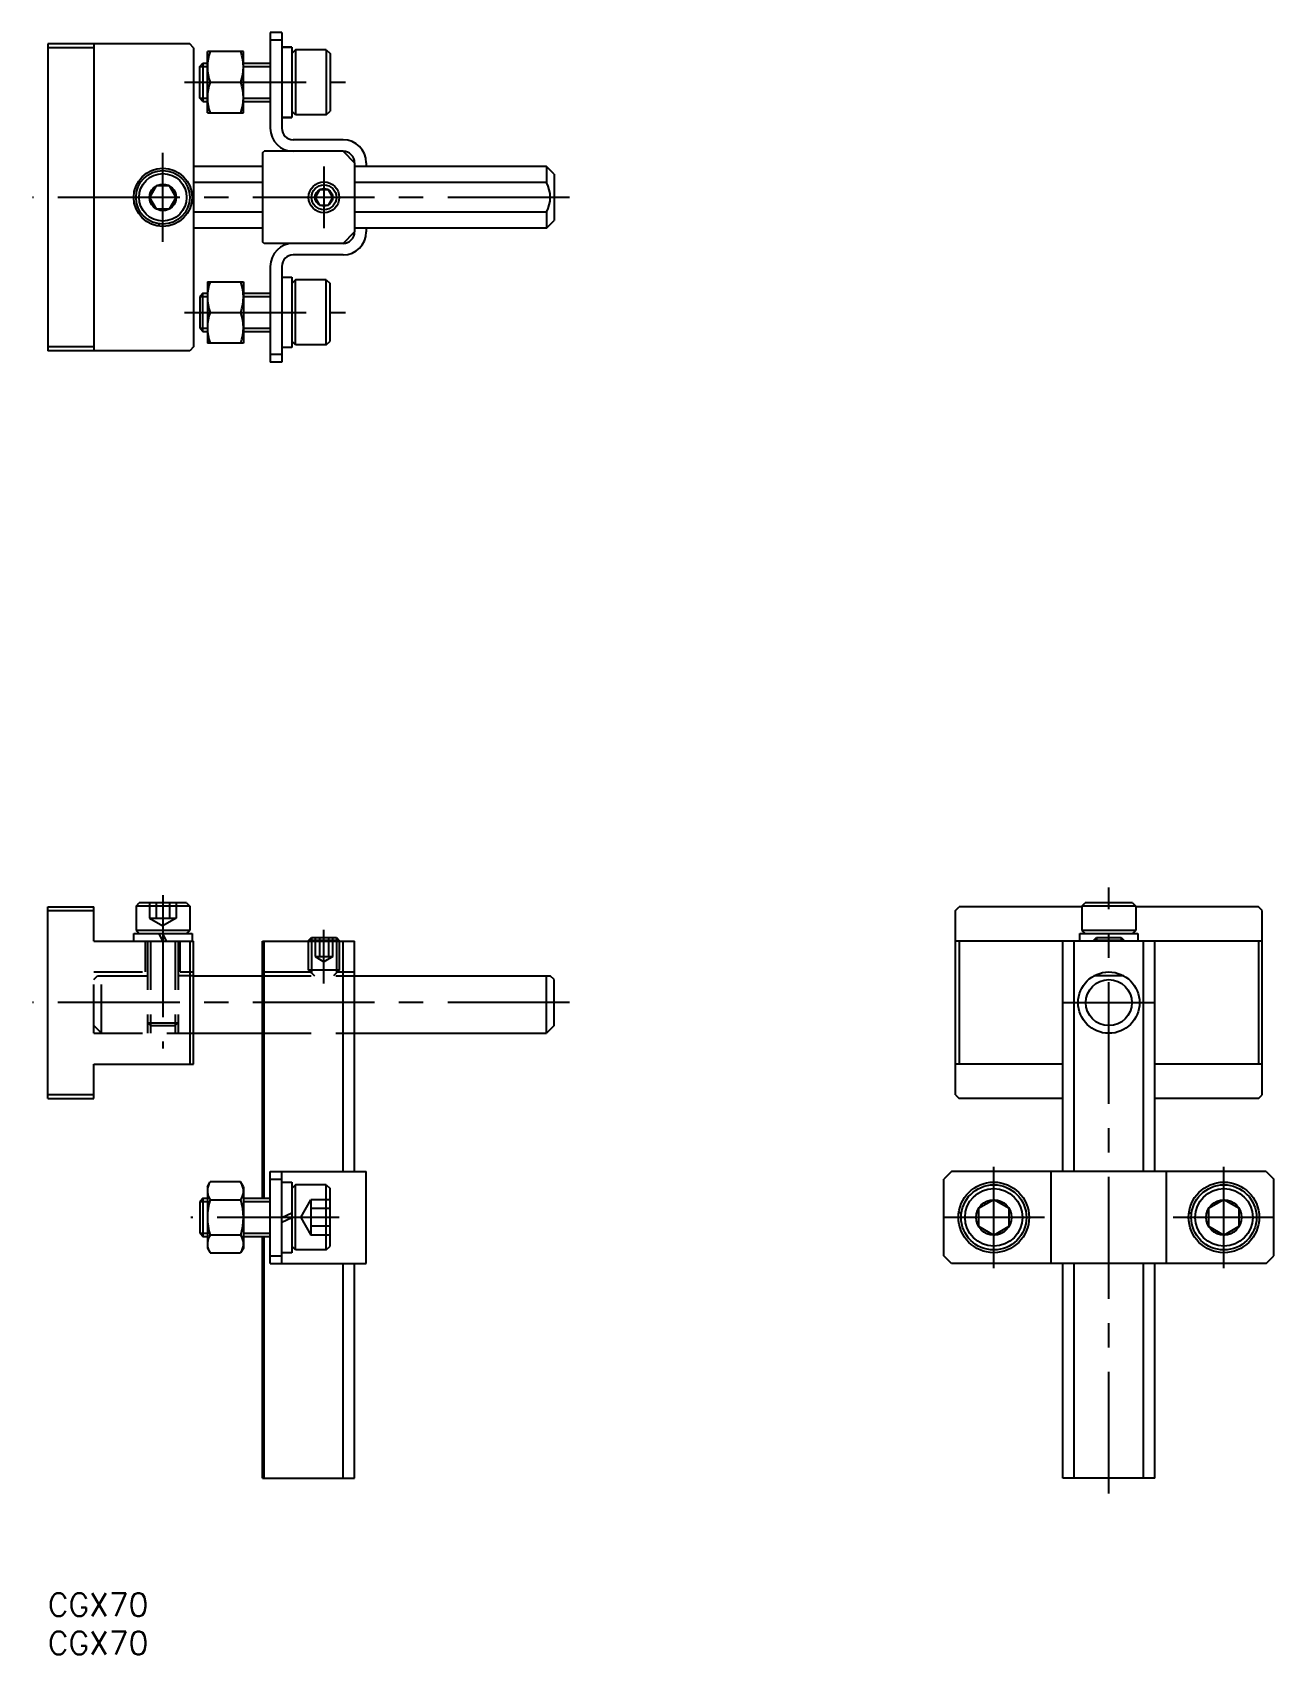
# Model space of a CAD drawing. Extents: x -2 to 160, y -8 to 204.
import ezdxf

# ---------------------------------------------------------------- set-up
doc = ezdxf.new("R2010")
doc.units = 0
doc.header["$LTSCALE"] = 0.5
doc.linetypes.add('CENTER', pattern=[50.8, 31.75, -6.35, 6.35, -6.35])
doc.linetypes.add('DASHED', pattern=[19.05, 12.7, -6.35])
doc.layers.get('0').update_dxf_attribs({"linetype": 'CONTINUOUS'})
doc.layers.add('CENTER', color=1, linetype='CENTER')
doc.styles.get("Standard").update_dxf_attribs({"font": 'txt.shx', "height": 3, "bigfont": 'bigfont.shx'})

# ---------------------------------------------------------------- blocks, each defined once
blk = doc.blocks.new('*U55')
at = {"color": 7, "linetype": 'CONTINUOUS'}
blk.add_text('CGX70', height=3, dxfattribs=at).set_placement((0, -3))
blk = doc.blocks.new('*U56')
at = {"color": 7, "linetype": 'CONTINUOUS'}
blk.add_text('CGX70', height=3, dxfattribs=at).set_placement((0, -8))

msp = doc.modelspace()

# ---------------------------------------------------------------- linework, layer by layer
at = {"color": 7, "linetype": 'CONTINUOUS'}
for p, q in [((30.5, 203.5), (29, 203.5)), ((29, 203.5), (29, 191)), ((30.5, 203.5), (30.5, 191)), ((0, 202), (0, 162)), ((18.5, 202), (0, 202)), ((6, 201.5), (0, 201.5)), ((6, 202), (6, 162)), ((19, 201.5), (18.5, 202)), ((19, 201.5), (19, 162.5)), ((20.8, 193), (20.8, 201)), ((25.5, 201), (20.8, 201)), ((25.5, 193), (25.5, 201)), ((30.5, 202.5), (29, 202.5)), ((30.5, 201.6), (31.8, 201.6)), ((31.8, 201.6), (30.5, 201.6)), ((31.8, 201.6), (31.8, 192.4)), ((32.3, 201.25), (31.8, 200.75)), ((32.3, 201.25), (32.3, 192.75)), ((36.3, 201.25), (32.3, 201.25)), ((36.3, 201.25), (36.3, 192.75)), ((36.3, 201.25), (36.8, 200.75)), ((19.8, 199.07), (20.23, 199.5)), ((19.8, 194.93), (19.8, 199.07)), ((20.23, 199.5), (20.8, 199.5)), ((20.23, 199.5), (20.23, 194.5)), ((25.5, 199.5), (29, 199.5)), ((36.8, 200.75), (36.8, 193.25)), ((21.16, 197), (25.14, 197)), ((20.23, 194.5), (19.8, 194.93)), ((20.23, 194.5), (20.8, 194.5)), ((20.8, 193), (25.5, 193)), ((25.5, 194.5), (29, 194.5)), ((32.3, 192.75), (31.8, 193.25)), ((36.3, 192.75), (32.3, 192.75)), ((36.3, 192.75), (36.8, 193.25)), ((31.8, 192.4), (30.5, 192.4)), ((30.5, 192.4), (31.8, 192.4)), ((38.5, 189.5), (32, 189.5)), ((28, 187.8), (28.2, 188)), ((28, 187.8), (28, 176.2)), ((38.5, 188), (28.2, 188)), ((38.5, 188), (40, 186.5)), ((40, 186.5), (40, 177.5)), ((41.5, 186.5), (41.5, 186)), ((28, 186), (19, 186)), ((65, 186), (40, 186)), ((65, 186), (65, 183.94)), ((66, 185), (65, 186)), ((66, 185), (66, 179)), ((14.13, 183.5), (13.27, 182)), ((13.27, 182), (14.13, 180.5)), ((15.87, 183.5), (14.13, 183.5)), ((16.73, 182), (15.87, 183.5)), ((15.87, 180.5), (16.73, 182)), ((28, 183.94), (19, 183.94)), ((35.42, 183), (34.85, 182)), ((34.85, 182), (35.42, 181)), ((36.58, 183), (35.42, 183)), ((37.15, 182), (36.58, 183)), ((36.58, 181), (37.15, 182)), ((65, 183.94), (40, 183.94)), ((14.13, 180.5), (15.87, 180.5)), ((28, 180.06), (19, 180.06)), ((35.42, 181), (36.58, 181)), ((65, 180.06), (40, 180.06)), ((65, 180.06), (65, 178)), ((14.53, 178.23), (14.53, 178.53)), ((15, 178.2), (15, 178.5)), ((28, 178), (19, 178)), ((65, 178), (40, 178)), ((41.5, 178), (41.5, 177.5)), ((65, 178), (66, 179)), ((28.2, 176), (28, 176.2)), ((38.5, 176), (28.2, 176)), ((38.5, 176), (40, 177.5)), ((38.5, 174.5), (32, 174.5)), ((29, 173), (29, 160.5)), ((30.5, 173), (30.5, 160.5)), ((30.5, 171.6), (31.8, 171.6)), ((31.8, 171.6), (31.8, 162.4)), ((20.23, 169.5), (19.8, 169.07)), ((20.23, 169.5), (20.8, 169.5)), ((20.23, 164.5), (20.23, 169.5)), ((20.8, 171), (20.8, 163)), ((20.8, 171), (25.5, 171)), ((25.5, 171), (25.5, 163)), ((25.5, 169.5), (29, 169.5)), ((32.3, 171.25), (31.8, 170.75)), ((32.3, 162.75), (32.3, 171.25)), ((36.3, 171.25), (32.3, 171.25)), ((36.3, 162.75), (36.3, 171.25)), ((36.3, 171.25), (36.8, 170.75)), ((36.8, 163.25), (36.8, 170.75)), ((19.8, 169.07), (19.8, 164.93)), ((21.16, 167), (25.14, 167)), ((19.8, 164.93), (20.23, 164.5)), ((20.23, 164.5), (20.8, 164.5)), ((25.5, 163), (20.8, 163)), ((25.5, 164.5), (29, 164.5)), ((32.3, 162.75), (31.8, 163.25)), ((36.3, 162.75), (36.8, 163.25)), ((6, 162.5), (0, 162.5)), ((18.5, 162), (0, 162)), ((19, 162.5), (18.5, 162)), ((30.5, 161.5), (29, 161.5)), ((31.8, 162.4), (30.5, 162.4)), ((36.3, 162.75), (32.3, 162.75)), ((30.5, 160.5), (29, 160.5)), ((0, 64.5), (0, 89.5)), ((0, 89.5), (6, 89.5)), ((0, 89), (6, 89)), ((6, 85), (6, 89.5)), ((11.5, 89.6), (11.9, 90)), ((18.5, 89.6), (11.5, 89.6)), ((11.5, 89.6), (11.5, 86.4)), ((18.1, 90), (11.9, 90)), ((18.1, 90), (18.5, 89.6)), ((18.5, 89.6), (18.5, 86.4)), ((118.31, 89), (118.81, 89.5)), ((118.31, 65), (118.31, 89)), ((134.81, 89.5), (118.81, 89.5)), ((134.81, 89.6), (135.21, 90)), ((141.81, 89.6), (134.81, 89.6)), ((134.81, 89.6), (134.81, 86.4)), ((141.41, 90), (135.21, 90)), ((141.41, 90), (141.81, 89.6)), ((141.81, 89.6), (141.81, 86.4)), ((157.81, 89.5), (141.81, 89.5)), ((158.31, 89), (157.81, 89.5)), ((158.31, 65), (158.31, 89)), ((6, 85), (19, 85)), ((11.2, 85), (11.2, 86)), ((11.2, 86), (18.8, 86)), ((18.5, 86.4), (11.5, 86.4)), ((11.5, 86.4), (11.9, 86)), ((15, 85), (14.53, 86)), ((15.47, 85), (15, 86)), ((18.1, 86), (18.5, 86.4)), ((18.5, 85), (18.5, 69)), ((18.8, 86), (18.8, 85)), ((19, 69), (19, 85)), ((28, 51.5), (28, 85)), ((28, 85), (40, 85)), ((28.2, 51.5), (28.2, 85)), ((34, 85.12), (34.38, 85.5)), ((34, 85), (34, 85.12)), ((38, 85.12), (34, 85.12)), ((34.38, 85.5), (37.62, 85.5)), ((37.62, 85.5), (38, 85.12)), ((38, 85.12), (38, 85)), ((38.5, 55), (38.5, 85)), ((40, 55), (40, 85)), ((158.31, 85), (118.31, 85)), ((118.81, 85), (118.81, 69)), ((132.31, 55), (132.31, 85)), ((133.81, 55), (133.81, 85)), ((134.51, 85), (134.51, 86)), ((134.51, 86), (142.11, 86)), ((141.81, 86.4), (134.81, 86.4)), ((134.81, 86.4), (135.21, 86)), ((136.31, 85.12), (136.69, 85.5)), ((136.31, 85), (136.31, 85.12)), ((140.31, 85.12), (136.31, 85.12)), ((136.69, 85.5), (139.93, 85.5)), ((139.93, 85.5), (140.31, 85.12)), ((140.31, 85), (140.31, 85.12)), ((141.41, 86), (141.81, 86.4)), ((142.11, 86), (142.11, 85)), ((142.81, 55), (142.81, 85)), ((144.31, 55), (144.31, 85)), ((157.81, 85), (157.81, 69)), ((19, 80.5), (28, 80.5)), ((40, 80.5), (65.5, 80.5)), ((65, 73), (65, 80.5)), ((66, 80), (65.5, 80.5)), ((140.25, 80.5), (136.37, 80.5)), ((136.84, 80.72), (137.06, 80.5)), ((139.78, 80.72), (139.56, 80.5)), ((66, 74), (66, 80)), ((19, 73), (28, 73)), ((40, 73), (65, 73)), ((66, 74), (65, 73)), ((6, 69), (19, 69)), ((6, 64.5), (6, 69)), ((132.31, 69), (118.31, 69)), ((158.31, 69), (144.31, 69)), ((6, 65), (0, 65)), ((0, 64.5), (6, 64.5)), ((118.31, 65), (118.81, 64.5)), ((132.31, 64.5), (118.81, 64.5)), ((157.81, 64.5), (144.31, 64.5)), ((157.81, 64.5), (158.31, 65)), ((29, 43), (29, 55)), ((29, 55), (41.5, 55)), ((30.5, 43), (30.5, 55)), ((41.5, 43), (41.5, 55)), ((117.81, 55), (116.81, 54)), ((158.81, 55), (117.81, 55)), ((130.81, 43), (130.81, 55)), ((145.81, 43), (145.81, 55)), ((158.81, 55), (159.81, 54)), ((20.8, 53), (21.16, 53.62)), ((20.8, 53), (20.8, 45)), ((25.14, 53.62), (21.16, 53.62)), ((25.5, 53), (25.14, 53.62)), ((25.5, 53), (25.5, 45)), ((29, 54), (30.5, 54)), ((30.5, 53.6), (31.8, 53.6)), ((31.8, 53.6), (31.8, 44.4)), ((32.3, 53.25), (31.8, 52.75)), ((32.3, 44.75), (32.3, 53.25)), ((36.3, 53.25), (32.3, 53.25)), ((36.3, 44.75), (36.3, 53.25)), ((36.3, 53.25), (36.8, 52.75)), ((116.81, 44), (116.81, 54)), ((159.81, 44), (159.81, 54)), ((20.23, 51.5), (19.8, 51.07)), ((19.8, 51.07), (19.8, 46.93)), ((20.23, 51.5), (20.8, 51.5)), ((20.23, 51.5), (20.23, 46.5)), ((21.16, 51.31), (25.14, 51.31)), ((25.5, 51.5), (29, 51.5)), ((36.8, 45.25), (36.8, 52.75)), ((123.31, 51.31), (121.31, 50.15)), ((125.31, 50.15), (123.31, 51.31)), ((153.31, 51.31), (151.31, 50.15)), ((155.31, 50.15), (153.31, 51.31)), ((30.5, 49), (31.8, 49.61)), ((30.5, 48.39), (31.8, 49)), ((119.06, 49), (118.71, 49)), ((119.1, 49.61), (118.75, 49.61)), ((121.31, 50.15), (121.31, 47.85)), ((125.31, 47.85), (125.31, 50.15)), ((148.71, 49), (149.06, 49)), ((149.06, 49), (148.71, 49)), ((148.75, 49.61), (149.1, 49.61)), ((151.31, 50.15), (151.31, 47.85)), ((155.31, 47.85), (155.31, 50.15)), ((19.8, 46.93), (20.23, 46.5)), ((25.14, 46.69), (21.16, 46.69)), ((121.31, 47.85), (123.31, 46.69)), ((123.31, 46.69), (125.31, 47.85)), ((151.31, 47.85), (153.31, 46.69)), ((153.31, 46.69), (155.31, 47.85)), ((20.23, 46.5), (20.8, 46.5)), ((20.8, 45), (21.16, 44.38)), ((25.5, 45), (25.14, 44.38)), ((25.5, 46.5), (29, 46.5)), ((28, 15), (28, 46.5)), ((28.2, 15), (28.2, 46.5)), ((32.3, 44.75), (31.8, 45.25)), ((36.3, 44.75), (32.3, 44.75)), ((36.3, 44.75), (36.8, 45.25)), ((21.16, 44.38), (25.14, 44.38)), ((29, 44), (30.5, 44)), ((29, 43), (41.5, 43)), ((31.8, 44.4), (30.5, 44.4)), ((38.5, 15), (38.5, 43)), ((40, 15), (40, 43)), ((117.81, 43), (116.81, 44)), ((158.81, 43), (117.81, 43)), ((132.31, 15), (132.31, 43)), ((133.81, 15), (133.81, 43)), ((142.81, 15), (142.81, 43)), ((144.31, 15), (144.31, 43)), ((158.81, 43), (159.81, 44)), ((28, 15), (40, 15)), ((144.31, 15), (132.31, 15))]:
    msp.add_line(p, q, dxfattribs=at)
at = {"color": 3, "linetype": 'CONTINUOUS'}
for p, q in [((19.8, 199.07), (20.8, 199.07)), ((25.5, 199.07), (29, 199.07)), ((19.8, 194.93), (20.8, 194.93)), ((25.5, 194.93), (29, 194.93)), ((19.8, 169.07), (20.8, 169.07)), ((25.5, 169.07), (29, 169.07)), ((19.8, 164.93), (20.8, 164.93)), ((25.5, 164.93), (29, 164.93)), ((34.38, 85.5), (34.38, 85)), ((37.62, 85.5), (37.62, 85)), ((136.69, 85.5), (136.69, 85)), ((139.93, 85.5), (139.93, 85)), ((19.8, 51.07), (20.8, 51.07)), ((25.5, 51.07), (29, 51.07)), ((19.8, 46.93), (20.8, 46.93)), ((25.5, 46.93), (29, 46.93))]:
    msp.add_line(p, q, dxfattribs=at)
at = {"color": 3, "linetype": 'DASHED'}
for p, q in [((13.27, 90), (13.27, 88)), ((14.13, 90), (14.13, 88)), ((15.87, 90), (15.87, 88)), ((16.73, 90), (16.73, 88)), ((13.27, 88), (15, 87)), ((13.27, 88), (16.73, 88)), ((16.73, 88), (15, 87)), ((12.75, 81), (12.75, 85)), ((13, 85), (13, 73)), ((13.38, 85), (13.38, 73)), ((16.62, 85), (16.62, 73)), ((17, 85), (17, 73)), ((17.25, 81), (17.25, 85)), ((34, 81.25), (34, 85)), ((34.38, 85), (34.38, 80.87)), ((34.85, 85.5), (34.85, 83)), ((35.42, 85.5), (35.42, 83)), ((36.58, 85.5), (36.58, 83)), ((37.15, 83), (37.15, 85.5)), ((37.62, 85), (37.62, 80.87)), ((38, 85), (38, 81.25)), ((34.85, 83), (36, 82.33)), ((34.85, 83), (37.15, 83)), ((37.15, 83), (36, 82.33)), ((6, 73), (6, 81)), ((6, 81), (12.75, 81)), ((6, 80), (6.5, 80.5)), ((6.5, 80.5), (13, 80.5)), ((7, 73), (7, 80.5)), ((19, 80.5), (17, 80.5)), ((17.25, 81), (19, 81)), ((28, 81), (40, 81)), ((28, 80.5), (40, 80.5)), ((38, 81.25), (34, 81.25)), ((34, 81.25), (34.75, 80.5)), ((38, 81.25), (37.25, 80.5)), ((13, 74.38), (17, 74.38)), ((13, 74.38), (13.38, 74)), ((16.62, 74), (17, 74.38)), ((6, 74), (7, 73)), ((6, 73), (19, 73)), ((13.38, 74), (16.62, 74)), ((28, 73), (40, 73)), ((32.97, 49), (34.3, 51.31)), ((36.8, 51.31), (34.3, 51.31)), ((34.3, 51.31), (34.3, 46.69)), ((32.97, 49), (34.3, 46.69)), ((36.8, 50.15), (34.3, 50.15)), ((36.8, 47.85), (34.3, 47.85)), ((36.8, 46.69), (34.3, 46.69))]:
    msp.add_line(p, q, dxfattribs=at)
at = {"color": 7, "linetype": 'CONTINUOUS'}
for centre, radius in [((15, 182), 3.8), ((15, 182), 3.5), ((15, 182), 3.1), ((15, 182), 1.73), ((36, 182), 2), ((36, 182), 1.62), ((36, 182), 1.15), ((138.31, 77), 4), ((138.31, 77), 3), ((123.31, 49), 4.6), ((123.31, 49), 4.25), ((153.31, 49), 4.6), ((153.31, 49), 4.25), ((123.31, 49), 3.75), ((123.31, 49), 2.31), ((153.31, 49), 3.75), ((153.31, 49), 2.31)]:
    msp.add_circle(centre, radius, dxfattribs=at)
for centre, radius, start, end in [((26.58, 199), 5.78, 159.7438, 200.2562), ((19.72, 199), 5.78, 339.7438, 20.2562), ((26.58, 195), 5.78, 159.7438, 200.2562), ((19.72, 195), 5.78, 339.7438, 20.2562), ((32, 191), 3, 180, 270), ((32, 191), 1.5, 180, 270), ((38.5, 186.5), 3, 0, 90), ((38.5, 186.5), 1.5, 0, 90), ((61.5, 182), 4, 331.045, 28.955), ((32, 173), 3, 90, 180), ((38.5, 177.5), 3, 270, 0), ((38.5, 177.5), 1.5, 270, 0), ((32, 173), 1.5, 90, 180), ((26.58, 169), 5.78, 159.7438, 200.2562), ((19.72, 169), 5.78, 339.7438, 20.2562), ((26.58, 165), 5.78, 159.7438, 200.2562), ((19.72, 165), 5.78, 339.7438, 20.2562), ((22.84, 52.46), 2.04, 154.3842, 214.3842), ((23.46, 52.46), 2.04, 325.6158, 25.6158), ((28.44, 49), 7.64, 162.412, 197.588), ((17.86, 49), 7.64, 342.412, 17.588), ((22.84, 45.54), 2.04, 145.6158, 205.6158), ((23.46, 45.54), 2.04, 334.3842, 34.3842)]:
    msp.add_arc(centre, radius, start, end, dxfattribs=at)
at = {"layer": 'CENTER', "color": 1, "linetype": 'CENTER'}
for p, q in [((17.8, 197), (38.8, 197)), ((15, 176.2), (15, 187.8)), ((36, 186), (36, 178)), ((68, 182), (-2, 182)), ((17.8, 167), (38.8, 167)), ((15, 91), (15, 71)), ((138.31, 13), (138.31, 92)), ((36, 79.5), (36, 86.5)), ((68, 77), (-2, 77)), ((132.31, 77), (144.31, 77)), ((123.31, 42.4), (123.31, 55.6)), ((153.31, 42.4), (153.31, 55.6)), ((37.97, 49), (18.63, 49)), ((129.91, 49), (116.71, 49)), ((159.91, 49), (146.71, 49))]:
    msp.add_line(p, q, dxfattribs=at)

# ---------------------------------------------------------------- block references
at = {"color": 7, "linetype": 'CONTINUOUS'}
for name in ['*U55', '*U56']:
    msp.add_blockref(name, (0, 0), dxfattribs=at)

doc.saveas('drawing.dxf')
